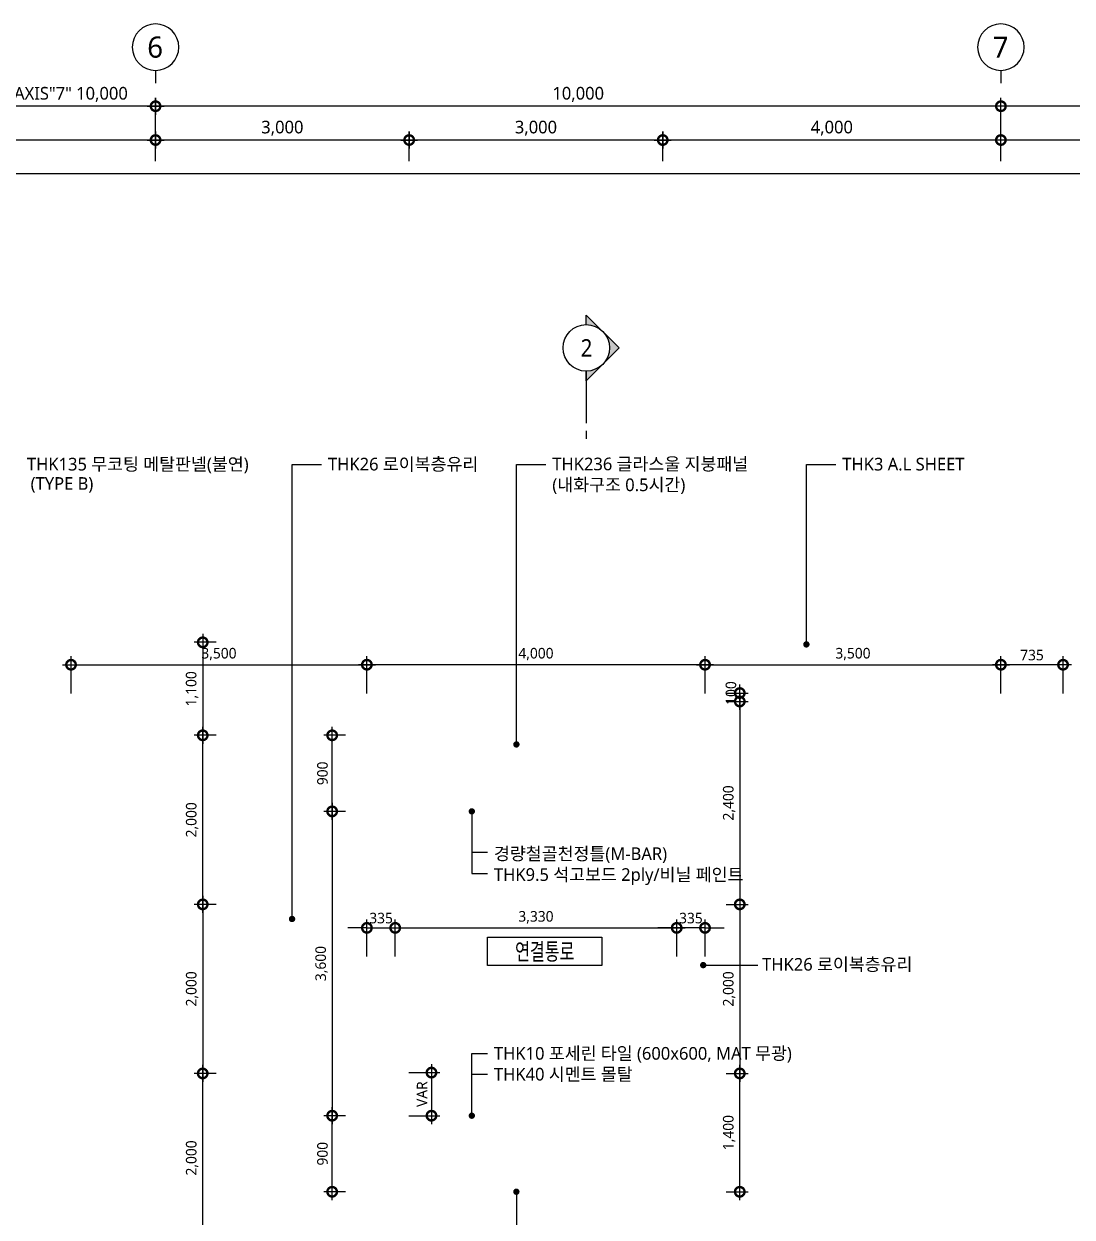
# Model space of a CAD drawing. Header units: millimetres. Extents: x 2568 to 292571, y 1285 to 27671.
# Drawn here: x 89398 to 101799, y 13555 to 27671 of the extents above; entities that cross this region are included whole.
import ezdxf
from ezdxf import colors
from ezdxf.entities.mleader import LeaderData, LeaderLine
from ezdxf.enums import TextEntityAlignment as Align
from ezdxf.math import Vec2, Vec3

# ---------------------------------------------------------------- set-up
doc = ezdxf.new("R2010")
doc.units = ezdxf.units.MM
doc.header["$LTSCALE"] = 200
doc.layers.get('DEFPOINTS').update_dxf_attribs({"color": 137})
for name, color, linetype in [('A-dim', 7, 'Continuous'), ('DIM', 7, 'Continuous'), ('DIM-INT', 7, 'Continuous'), ('SYM-LEAD', 6, 'Continuous'), ('TAG', 6, 'Continuous'), ('TEXT', 3, 'Continuous'), ('TEXT-NOTE', 6, 'Continuous')]:
    doc.layers.add(name, color=color, linetype=linetype)
doc.layers.add('NOPLOT', color=191, linetype='Continuous', plot=False)
doc.styles.add('$0$스타일1', font='malgun.ttf')
doc.styles.add('ARIALB', font='malgun.ttf')
doc.styles.add('T1', font='malgun.ttf')
doc.styles.add('TEXT', font='malgun.ttf')
doc.styles.add('맑은고딕', font='malgun.ttf')
doc.styles.add('스타일1', font='malgun.ttf')
doc.dimstyles.new('CJA', dxfattribs={"dimscale": 300, "dimtxt": 2.7, "dimasz": 1, "dimexe": 2, "dimexo": 3, "dimgap": 1, "dimtad": 1, "dimdec": 0, "dimzin": 1, "dimdsep": 46, "dimlunit": 6, "dimtxsty": '$0$스타일1', "dimblk": 'CJDOT', "dimcen": 0.09, "dimdle": 1, "dimclrd": 256, "dimclre": 256, "dimclrt": 3, "dimadec": 0, "dimazin": 0, "dimtfac": 1, "dimtdec": 0, "dimtix": 1, "dimtmove": 2, "dimatfit": 3, "dimldrblk": 'CJDOT', "dimfxl": 1, "dimtolj": 1, "dimtzin": 1, "dimarcsym": 0})
doc.dimstyles.new('DIM-QD 1', dxfattribs={"dimtxt": 3, "dimasz": 1.5, "dimexe": 1, "dimexo": 0, "dimgap": 1, "dimtad": 1, "dimdec": 3, "dimdsep": 46, "dimlunit": 6, "dimtxsty": '스타일1', "dimblk1": 'ARCHTICK', "dimblk2": 'ARCHTICK', "dimsah": 1, "dimcen": 0, "dimclrd": 256, "dimclre": 256, "dimclrt": 3, "dimazin": 2, "dimtfac": 1, "dimtdec": 3, "dimtix": 1, "dimtmove": 2, "dimatfit": 3, "dimldrblk": 'ARCHTICK', "dimfxl": 1, "dimtolj": 1, "dimtzin": 0, "dimarcsym": 0})
doc.dimstyles.new('GAUN-50', dxfattribs={"dimscale": 50, "dimtxt": 3, "dimasz": 1, "dimexe": 2, "dimexo": 3, "dimgap": 1, "dimtad": 1, "dimdec": 0, "dimzin": 1, "dimdsep": 46, "dimlunit": 6, "dimtxsty": '스타일1', "dimblk": 'GAUN-DOT', "dimcen": -2, "dimdle": 2, "dimclrd": 256, "dimclre": 256, "dimclrt": 3, "dimadec": 0, "dimazin": 0, "dimtfac": 1, "dimtdec": 0, "dimtix": 1, "dimtmove": 2, "dimatfit": 3, "dimldrblk": 'DOTSMALL', "dimfxl": 1, "dimtolj": 1, "dimtzin": 1, "dimarcsym": 0})

# ---------------------------------------------------------------- blocks, each defined once
blk = doc.blocks.new('bu-v')
at = {"layer": 'TAG', "ltscale": 0.2}
blk.add_line((0, 3), (0, 0), dxfattribs=at)
blk.add_circle((0, 8.5), 5.5, dxfattribs=at)
at = {"layer": 'TAG', "color": 3, "style": 'ARIALB'}
blk.add_attdef('1', text='', height=5, dxfattribs=at).set_placement((0, 8.5), align=Align.MIDDLE_CENTER)
blk = doc.blocks.new('GAUN-DOT')
at = {"linetype": 'ByBlock'}
for p, q in [((2, 0), (-2, 0)), ((0, -2), (0, 2))]:
    blk.add_line(p, q, dxfattribs=at)
at = {"const_width": 2.25}
blk.add_lwpolyline([(0, 0.28125, 1), (0, -0.28125, 1)], format="xyb", close=True, dxfattribs=at)
blk = doc.blocks.new('*D67')
at = {"layer": 'DEFPOINTS', "color": 0, "transparency": 16777216}
for p in [(90956, 26697), (90956, 25897), (100956, 25897)]:
    blk.add_point(p, dxfattribs=at)
at = {"layer": 'DIM', "lineweight": -2, "transparency": 16777216}
for p, q in [((90956, 26047), (90956, 26797)), ((100906, 26697), (91006, 26697)), ((100956, 26047), (100956, 26797))]:
    blk.add_line(p, q, dxfattribs=at)
at = {"layer": 'DIM', "lineweight": -2, "transparency": 16777216, "xscale": 50, "yscale": 50, "zscale": 50, "rotation": 180}
blk.add_blockref('GAUN-DOT', (90956, 26697), dxfattribs=at)
at = {"layer": 'DIM', "lineweight": -2, "transparency": 16777216, "xscale": 50, "yscale": 50, "zscale": 50}
blk.add_blockref('GAUN-DOT', (100956, 26697), dxfattribs=at)
at = {"layer": 'DIM', "color": 3, "transparency": 16777216, "insert": (95956, 26837), "char_height": 150, "attachment_point": 5, "style": '스타일1'}
blk.add_mtext('\\A1;10,000', dxfattribs=at)
blk = doc.blocks.new('_DotSmall')
at = {"color": 0, "linetype": 'ByBlock', "const_width": 0.5}
blk.add_lwpolyline([(-0.0625, 0, 1), (0.0625, 0, 1)], format="xyb", close=True, dxfattribs=at)
blk = doc.blocks.new('*U388')
at = {"linetype": 'ByBlock', "lineweight": -2}
h = blk.add_hatch(color=0, dxfattribs=at)
h.paths.add_polyline_path([(0, 300, 0.198912), (-212, 212), (0, 424)])
h.paths.add_polyline_path([(-212, -212), (-424, 0), (-212, 212, 0.414214)])
h.paths.add_polyline_path([(-212, -212, 0.198912), (0, -300), (0, -424)])
at = {"color": 0, "linetype": 'ByBlock', "lineweight": -2}
blk.add_lwpolyline([(0, 300, 1), (0, -300, 1), (0, 300), (0, 424), (-424, 0), (0, -424), (0, -300), (0, -424)], format="xyb", dxfattribs=at)
for points in [[(0, -300), (0, -972)], [(0, -1072), (0, -1172)]]:
    blk.add_lwpolyline(points, dxfattribs=at)
at = {"color": 6, "style": 'TEXT', "width": 0.9}
blk.add_attdef('상세번호', text='', height=225, dxfattribs=at).set_placement((0, 0), align=Align.MIDDLE_CENTER)
blk = doc.blocks.new('room-1')
at = {"layer": 'TEXT-NOTE', "color": 6}
for p, q in [((0, 5), (20.29, 5)), ((0, 0), (0, 5)), ((20.29, 5), (20.29, 0)), ((20.29, 0), (0, 0))]:
    blk.add_line(p, q, dxfattribs=at)
at = {"layer": 'TEXT-NOTE', "color": 3, "style": '스타일1'}
blk.add_attdef('실명', text='', height=3, dxfattribs=at).set_placement((10.15, 2.59), align=Align.MIDDLE)
blk = doc.blocks.new('*D144')
at = {"layer": 'DEFPOINTS', "color": 0, "transparency": 16777216}
for p in [(100956, 20090), (97456, 19600), (100956, 19600)]:
    blk.add_point(p, dxfattribs=at)
at = {"layer": 'DIM-INT', "color": 7, "lineweight": -2, "transparency": 16777216}
for p, q in [((97456, 19750), (97456, 20190)), ((100956, 19750), (100956, 20190)), ((97356, 20090), (101056, 20090))]:
    blk.add_line(p, q, dxfattribs=at)
at = {"layer": 'DIM-INT', "color": 7, "lineweight": -2, "transparency": 16777216, "xscale": 225, "yscale": 225, "zscale": 225, "rotation": 180}
blk.add_blockref('_DotSmall', (97456, 20090), dxfattribs=at)
at = {"layer": 'DIM-INT', "color": 7, "lineweight": -2, "transparency": 16777216, "xscale": 225, "yscale": 225, "zscale": 225}
blk.add_blockref('_DotSmall', (100956, 20090), dxfattribs=at)
at = {"layer": 'DIM-INT', "color": 3, "transparency": 16777216, "insert": (99206, 20215), "char_height": 125, "attachment_point": 5, "style": '스타일1'}
blk.add_mtext('\\A1;3,500', dxfattribs=at)
blk = doc.blocks.new('CJDOT')
blk.add_line((-2, 0), (2, 0))
at = {"const_width": 0.5}
blk.add_lwpolyline([(-0.25, 0, 1), (0.25, 0, 1)], format="xyb", close=True, dxfattribs=at)
blk = doc.blocks.new('*D145')
at = {"layer": 'DEFPOINTS', "color": 0, "transparency": 16777216}
for p in [(93456, 20090), (93456, 19600), (97456, 19600)]:
    blk.add_point(p, dxfattribs=at)
at = {"layer": 'DIM-INT', "color": 7, "lineweight": -2, "transparency": 16777216}
for p, q in [((93456, 19750), (93456, 20190)), ((97456, 19750), (97456, 20190)), ((97556, 20090), (93356, 20090))]:
    blk.add_line(p, q, dxfattribs=at)
at = {"layer": 'DIM-INT', "color": 7, "lineweight": -2, "transparency": 16777216, "xscale": 225, "yscale": 225, "zscale": 225, "rotation": 180}
blk.add_blockref('_DotSmall', (93456, 20090), dxfattribs=at)
at = {"layer": 'DIM-INT', "color": 7, "lineweight": -2, "transparency": 16777216, "xscale": 225, "yscale": 225, "zscale": 225}
blk.add_blockref('_DotSmall', (97456, 20090), dxfattribs=at)
at = {"layer": 'DIM-INT', "color": 3, "transparency": 16777216, "insert": (95456, 20215), "char_height": 125, "attachment_point": 5, "style": '스타일1'}
blk.add_mtext('\\A1;4,000', dxfattribs=at)
blk = doc.blocks.new('_ARCHTICK')
at = {"color": 0, "linetype": 'ByBlock', "const_width": 0.15}
blk.add_lwpolyline([(-0.5, -0.5), (0.5, 0.5)], dxfattribs=at)
blk = doc.blocks.new('*D146')
at = {"layer": 'DEFPOINTS', "color": 0, "transparency": 16777216}
for p in [(93354, 18355), (93045, 14755), (93354, 14755)]:
    blk.add_point(p, dxfattribs=at)
at = {"layer": 'DIM-INT', "color": 7, "lineweight": -2, "transparency": 16777216}
for p, q in [((93204, 18355), (92945, 18355)), ((93045, 18455), (93045, 14655)), ((93204, 14755), (92945, 14755))]:
    blk.add_line(p, q, dxfattribs=at)
at = {"layer": 'DIM-INT', "color": 7, "lineweight": -2, "transparency": 16777216, "xscale": 225, "yscale": 225, "zscale": 225}
for p, rotation in [((93045, 18355), 90), ((93045, 14755), 270)]:
    blk.add_blockref('_DotSmall', p, dxfattribs=dict(at, rotation=rotation))
at = {"layer": 'DIM-INT', "color": 3, "transparency": 16777216, "insert": (92920, 16555), "char_height": 125, "attachment_point": 5, "rotation": 90, "style": '스타일1'}
blk.add_mtext('\\A1;3,600', dxfattribs=at)
blk = doc.blocks.new('*D147')
at = {"layer": 'DEFPOINTS', "color": 0, "transparency": 16777216}
for p in [(93045, 14755), (93354, 14755), (93354, 13855)]:
    blk.add_point(p, dxfattribs=at)
at = {"layer": 'DIM-INT', "color": 7, "lineweight": -2, "transparency": 16777216}
for p, q in [((93045, 13755), (93045, 14855)), ((93204, 14755), (92945, 14755)), ((93204, 13855), (92945, 13855))]:
    blk.add_line(p, q, dxfattribs=at)
at = {"layer": 'DIM-INT', "color": 7, "lineweight": -2, "transparency": 16777216, "xscale": 225, "yscale": 225, "zscale": 225}
for p, rotation in [((93045, 14755), 90), ((93045, 13855), 270)]:
    blk.add_blockref('_DotSmall', p, dxfattribs=dict(at, rotation=rotation))
at = {"layer": 'DIM-INT', "color": 3, "transparency": 16777216, "insert": (92931, 14305), "char_height": 125, "attachment_point": 5, "rotation": 90, "style": '스타일1'}
blk.add_mtext('\\A1;900', dxfattribs=at)
blk = doc.blocks.new('*D148')
at = {"layer": 'DEFPOINTS', "color": 0, "transparency": 16777216}
for p in [(93045, 19255), (93354, 19255), (93354, 18355)]:
    blk.add_point(p, dxfattribs=at)
at = {"layer": 'DIM-INT', "color": 7, "lineweight": -2, "transparency": 16777216}
for p, q in [((93045, 18255), (93045, 19355)), ((93204, 19255), (92945, 19255)), ((93204, 18355), (92945, 18355))]:
    blk.add_line(p, q, dxfattribs=at)
at = {"layer": 'DIM-INT', "color": 7, "lineweight": -2, "transparency": 16777216, "xscale": 225, "yscale": 225, "zscale": 225}
for p, rotation in [((93045, 19255), 90), ((93045, 18355), 270)]:
    blk.add_blockref('_DotSmall', p, dxfattribs=dict(at, rotation=rotation))
at = {"layer": 'DIM-INT', "color": 3, "transparency": 16777216, "insert": (92931, 18805), "char_height": 125, "attachment_point": 5, "rotation": 90, "style": '스타일1'}
blk.add_mtext('\\A1;900', dxfattribs=at)
blk = doc.blocks.new('*D149')
at = {"layer": 'DEFPOINTS', "color": 0, "transparency": 16777216}
for p in [(97121, 16977), (93791, 16487), (97121, 16487)]:
    blk.add_point(p, dxfattribs=at)
at = {"layer": 'DIM-INT', "color": 7, "lineweight": -2, "transparency": 16777216}
for p, q in [((93691, 16977), (97221, 16977)), ((93791, 16637), (93791, 17077)), ((97121, 16637), (97121, 17077))]:
    blk.add_line(p, q, dxfattribs=at)
at = {"layer": 'DIM-INT', "color": 7, "lineweight": -2, "transparency": 16777216, "xscale": 225, "yscale": 225, "zscale": 225, "rotation": 180}
blk.add_blockref('_DotSmall', (93791, 16977), dxfattribs=at)
at = {"layer": 'DIM-INT', "color": 7, "lineweight": -2, "transparency": 16777216, "xscale": 225, "yscale": 225, "zscale": 225}
blk.add_blockref('_DotSmall', (97121, 16977), dxfattribs=at)
at = {"layer": 'DIM-INT', "color": 3, "transparency": 16777216, "insert": (95456, 17102), "char_height": 125, "attachment_point": 5, "style": '스타일1'}
blk.add_mtext('\\A1;3,330', dxfattribs=at)
blk = doc.blocks.new('*D150')
at = {"layer": 'DEFPOINTS', "color": 0, "transparency": 16777216}
for p in [(97121, 16977), (97121, 16487), (97456, 16487)]:
    blk.add_point(p, dxfattribs=at)
at = {"layer": 'DIM-INT', "color": 7, "lineweight": -2, "transparency": 16777216}
for p, q in [((97121, 16977), (96896, 16977)), ((97121, 16637), (97121, 17077)), ((97456, 16977), (97121, 16977)), ((97456, 16637), (97456, 17077)), ((97456, 16977), (97681, 16977))]:
    blk.add_line(p, q, dxfattribs=at)
at = {"layer": 'DIM-INT', "color": 7, "lineweight": -2, "transparency": 16777216, "xscale": 225, "yscale": 225, "zscale": 225}
blk.add_blockref('_DotSmall', (97121, 16977), dxfattribs=at)
at = {"layer": 'DIM-INT', "color": 7, "lineweight": -2, "transparency": 16777216, "xscale": 225, "yscale": 225, "zscale": 225, "rotation": 180}
blk.add_blockref('_DotSmall', (97456, 16977), dxfattribs=at)
at = {"layer": 'DIM-INT', "color": 3, "transparency": 16777216, "insert": (97289, 17092), "char_height": 125, "attachment_point": 5, "style": '스타일1'}
blk.add_mtext('\\A1;335', dxfattribs=at)
blk = doc.blocks.new('*D151')
at = {"layer": 'DEFPOINTS', "color": 0, "transparency": 16777216}
for p in [(93791, 16977), (93456, 16487), (93791, 16487)]:
    blk.add_point(p, dxfattribs=at)
at = {"layer": 'DIM-INT', "color": 7, "lineweight": -2, "transparency": 16777216}
for p, q in [((93456, 16977), (93231, 16977)), ((93456, 16637), (93456, 17077)), ((93456, 16977), (93791, 16977)), ((93791, 16637), (93791, 17077)), ((93791, 16977), (94016, 16977))]:
    blk.add_line(p, q, dxfattribs=at)
at = {"layer": 'DIM-INT', "color": 7, "lineweight": -2, "transparency": 16777216, "xscale": 225, "yscale": 225, "zscale": 225}
blk.add_blockref('_DotSmall', (93456, 16977), dxfattribs=at)
at = {"layer": 'DIM-INT', "color": 7, "lineweight": -2, "transparency": 16777216, "xscale": 225, "yscale": 225, "zscale": 225, "rotation": 180}
blk.add_blockref('_DotSmall', (93791, 16977), dxfattribs=at)
at = {"layer": 'DIM-INT', "color": 3, "transparency": 16777216, "insert": (93624, 17092), "char_height": 125, "attachment_point": 5, "style": '스타일1'}
blk.add_mtext('\\A1;335', dxfattribs=at)
blk = doc.blocks.new('_DOT')
at = {"color": 0, "linetype": 'ByBlock'}
blk.add_line((-0.5, 0), (-1, 0), dxfattribs=at)
at = {"color": 0, "linetype": 'ByBlock', "const_width": 0.5}
blk.add_lwpolyline([(-0.25, 0, 1), (0.25, 0, 1)], format="xyb", close=True, dxfattribs=at)
blk = doc.blocks.new('*D152')
at = {"layer": 'DEFPOINTS', "color": 0, "transparency": 16777216}
for p in [(97558, 17255), (97558, 15255), (97867, 15255)]:
    blk.add_point(p, dxfattribs=at)
at = {"layer": 'DIM-INT', "color": 7, "lineweight": -2, "transparency": 16777216}
for p, q in [((97708, 17255), (97967, 17255)), ((97867, 17355), (97867, 15155)), ((97708, 15255), (97967, 15255))]:
    blk.add_line(p, q, dxfattribs=at)
at = {"layer": 'DIM-INT', "color": 7, "lineweight": -2, "transparency": 16777216, "xscale": 225, "yscale": 225, "zscale": 225}
for p, rotation in [((97867, 17255), 90), ((97867, 15255), 270)]:
    blk.add_blockref('_DotSmall', p, dxfattribs=dict(at, rotation=rotation))
at = {"layer": 'DIM-INT', "color": 3, "transparency": 16777216, "insert": (97742, 16255), "char_height": 125, "attachment_point": 5, "rotation": 90, "style": '스타일1'}
blk.add_mtext('\\A1;2,000', dxfattribs=at)
blk = doc.blocks.new('*D153')
at = {"layer": 'DEFPOINTS', "color": 0, "transparency": 16777216}
for p in [(97558, 15255), (97867, 15255), (97558, 13855)]:
    blk.add_point(p, dxfattribs=at)
at = {"layer": 'DIM-INT', "color": 7, "lineweight": -2, "transparency": 16777216}
for p, q in [((97708, 15255), (97967, 15255)), ((97867, 13755), (97867, 15355)), ((97708, 13855), (97967, 13855))]:
    blk.add_line(p, q, dxfattribs=at)
at = {"layer": 'DIM-INT', "color": 7, "lineweight": -2, "transparency": 16777216, "xscale": 225, "yscale": 225, "zscale": 225}
for p, rotation in [((97867, 15255), 90), ((97867, 13855), 270)]:
    blk.add_blockref('_DotSmall', p, dxfattribs=dict(at, rotation=rotation))
at = {"layer": 'DIM-INT', "color": 3, "transparency": 16777216, "insert": (97742, 14555), "char_height": 125, "attachment_point": 5, "rotation": 90, "style": '스타일1'}
blk.add_mtext('\\A1;1,400', dxfattribs=at)
blk = doc.blocks.new('*D154')
at = {"layer": 'DEFPOINTS', "color": 0, "transparency": 16777216}
for p in [(97558, 19655), (97558, 17255), (97867, 17255)]:
    blk.add_point(p, dxfattribs=at)
at = {"layer": 'DIM-INT', "color": 7, "lineweight": -2, "transparency": 16777216}
for p, q in [((97708, 19655), (97967, 19655)), ((97867, 19755), (97867, 17155)), ((97708, 17255), (97967, 17255))]:
    blk.add_line(p, q, dxfattribs=at)
at = {"layer": 'DIM-INT', "color": 7, "lineweight": -2, "transparency": 16777216, "xscale": 225, "yscale": 225, "zscale": 225}
for p, rotation in [((97867, 19655), 90), ((97867, 17255), 270)]:
    blk.add_blockref('_DotSmall', p, dxfattribs=dict(at, rotation=rotation))
at = {"layer": 'DIM-INT', "color": 3, "transparency": 16777216, "insert": (97742, 18455), "char_height": 125, "attachment_point": 5, "rotation": 90, "style": '스타일1'}
blk.add_mtext('\\A1;2,400', dxfattribs=at)
blk = doc.blocks.new('*D155')
at = {"layer": 'DEFPOINTS', "color": 0, "transparency": 16777216}
for p in [(100956, 20090), (100956, 19600), (101691, 19600)]:
    blk.add_point(p, dxfattribs=at)
at = {"layer": 'DIM-INT', "color": 7, "lineweight": -2, "transparency": 16777216}
for p, q in [((100956, 19750), (100956, 20190)), ((101691, 19750), (101691, 20190)), ((101791, 20090), (100856, 20090))]:
    blk.add_line(p, q, dxfattribs=at)
at = {"layer": 'DIM-INT', "color": 7, "lineweight": -2, "transparency": 16777216, "xscale": 225, "yscale": 225, "zscale": 225, "rotation": 180}
blk.add_blockref('_DotSmall', (100956, 20090), dxfattribs=at)
at = {"layer": 'DIM-INT', "color": 7, "lineweight": -2, "transparency": 16777216, "xscale": 225, "yscale": 225, "zscale": 225}
blk.add_blockref('_DotSmall', (101691, 20090), dxfattribs=at)
at = {"layer": 'DIM-INT', "color": 3, "transparency": 16777216, "insert": (101324, 20204), "char_height": 125, "attachment_point": 5, "style": '스타일1'}
blk.add_mtext('\\A1;735', dxfattribs=at)
blk = doc.blocks.new('*D175')
at = {"layer": 'DEFPOINTS', "color": 0, "transparency": 16777216}
for p in [(91514, 19255), (91823, 19255), (91823, 17255)]:
    blk.add_point(p, dxfattribs=at)
at = {"layer": 'DIM-INT', "color": 7, "lineweight": -2, "transparency": 16777216}
for p, q in [((91514, 17155), (91514, 19355)), ((91673, 19255), (91414, 19255)), ((91673, 17255), (91414, 17255))]:
    blk.add_line(p, q, dxfattribs=at)
at = {"layer": 'DIM-INT', "color": 7, "lineweight": -2, "transparency": 16777216, "xscale": 225, "yscale": 225, "zscale": 225}
for p, rotation in [((91514, 19255), 90), ((91514, 17255), 270)]:
    blk.add_blockref('_DotSmall', p, dxfattribs=dict(at, rotation=rotation))
at = {"layer": 'DIM-INT', "color": 3, "transparency": 16777216, "insert": (91389, 18255), "char_height": 125, "attachment_point": 5, "rotation": 90, "style": '스타일1'}
blk.add_mtext('\\A1;2,000', dxfattribs=at)
blk = doc.blocks.new('*D176')
at = {"layer": 'DEFPOINTS', "color": 0, "transparency": 16777216}
for p in [(91823, 17255), (91514, 15255), (91823, 15255)]:
    blk.add_point(p, dxfattribs=at)
at = {"layer": 'DIM-INT', "color": 7, "lineweight": -2, "transparency": 16777216}
for p, q in [((91673, 17255), (91414, 17255)), ((91514, 17355), (91514, 15155)), ((91673, 15255), (91414, 15255))]:
    blk.add_line(p, q, dxfattribs=at)
at = {"layer": 'DIM-INT', "color": 7, "lineweight": -2, "transparency": 16777216, "xscale": 225, "yscale": 225, "zscale": 225}
for p, rotation in [((91514, 17255), 90), ((91514, 15255), 270)]:
    blk.add_blockref('_DotSmall', p, dxfattribs=dict(at, rotation=rotation))
at = {"layer": 'DIM-INT', "color": 3, "transparency": 16777216, "insert": (91389, 16255), "char_height": 125, "attachment_point": 5, "rotation": 90, "style": '스타일1'}
blk.add_mtext('\\A1;2,000', dxfattribs=at)
blk = doc.blocks.new('*D177')
at = {"layer": 'DEFPOINTS', "color": 0, "transparency": 16777216}
for p in [(91514, 15255), (91823, 15255), (91823, 13255)]:
    blk.add_point(p, dxfattribs=at)
at = {"layer": 'DIM-INT', "color": 7, "lineweight": -2, "transparency": 16777216}
for p, q in [((91673, 15255), (91414, 15255)), ((91514, 13155), (91514, 15355)), ((91673, 13255), (91414, 13255))]:
    blk.add_line(p, q, dxfattribs=at)
at = {"layer": 'DIM-INT', "color": 7, "lineweight": -2, "transparency": 16777216, "xscale": 225, "yscale": 225, "zscale": 225}
for p, rotation in [((91514, 15255), 90), ((91514, 13255), 270)]:
    blk.add_blockref('_DotSmall', p, dxfattribs=dict(at, rotation=rotation))
at = {"layer": 'DIM-INT', "color": 3, "transparency": 16777216, "insert": (91389, 14255), "char_height": 125, "attachment_point": 5, "rotation": 90, "style": '스타일1'}
blk.add_mtext('\\A1;2,000', dxfattribs=at)
blk = doc.blocks.new('*D179')
at = {"layer": 'DEFPOINTS', "color": 0, "transparency": 16777216}
for p in [(91823, 20355), (91514, 19255), (91823, 19255)]:
    blk.add_point(p, dxfattribs=at)
at = {"layer": 'DIM-INT', "color": 7, "lineweight": -2, "transparency": 16777216}
for p, q in [((91673, 20355), (91414, 20355)), ((91514, 20455), (91514, 19155)), ((91673, 19255), (91414, 19255))]:
    blk.add_line(p, q, dxfattribs=at)
at = {"layer": 'DIM-INT', "color": 7, "lineweight": -2, "transparency": 16777216, "xscale": 225, "yscale": 225, "zscale": 225}
for p, rotation in [((91514, 20355), 90), ((91514, 19255), 270)]:
    blk.add_blockref('_DotSmall', p, dxfattribs=dict(at, rotation=rotation))
at = {"layer": 'DIM-INT', "color": 3, "transparency": 16777216, "insert": (91388, 19805), "char_height": 125, "attachment_point": 5, "rotation": 90, "style": '스타일1'}
blk.add_mtext('\\A1;1,100', dxfattribs=at)
blk = doc.blocks.new('*D202')
at = {"layer": 'DEFPOINTS', "color": 0, "transparency": 16777216}
for p in [(93456, 20090), (89956, 19600), (93456, 19600)]:
    blk.add_point(p, dxfattribs=at)
at = {"layer": 'DIM-INT', "color": 7, "lineweight": -2, "transparency": 16777216}
for p, q in [((89956, 19750), (89956, 20190)), ((93456, 19750), (93456, 20190)), ((89856, 20090), (93556, 20090))]:
    blk.add_line(p, q, dxfattribs=at)
at = {"layer": 'DIM-INT', "color": 7, "lineweight": -2, "transparency": 16777216, "xscale": 225, "yscale": 225, "zscale": 225, "rotation": 180}
blk.add_blockref('_DotSmall', (89956, 20090), dxfattribs=at)
at = {"layer": 'DIM-INT', "color": 7, "lineweight": -2, "transparency": 16777216, "xscale": 225, "yscale": 225, "zscale": 225}
blk.add_blockref('_DotSmall', (93456, 20090), dxfattribs=at)
at = {"layer": 'DIM-INT', "color": 3, "transparency": 16777216, "insert": (91706, 20215), "char_height": 125, "attachment_point": 5, "style": '스타일1'}
blk.add_mtext('\\A1;3,500', dxfattribs=at)
blk = doc.blocks.new('*D389')
at = {"layer": 'DEFPOINTS', "color": 0, "transparency": 16777216}
for p in [(93801, 15265), (93801, 14755), (94220, 14755)]:
    blk.add_point(p, dxfattribs=at)
at = {"layer": 'DIM-INT', "color": 7, "lineweight": -2, "transparency": 16777216}
for p, q in [((93951, 15265), (94320, 15265)), ((94220, 15365), (94220, 14655)), ((93951, 14755), (94320, 14755))]:
    blk.add_line(p, q, dxfattribs=at)
at = {"layer": 'DIM-INT', "color": 7, "lineweight": -2, "transparency": 16777216, "xscale": 225, "yscale": 225, "zscale": 225}
for p, rotation in [((94220, 15265), 90), ((94220, 14755), 270)]:
    blk.add_blockref('_DotSmall', p, dxfattribs=dict(at, rotation=rotation))
at = {"layer": 'DIM-INT', "color": 3, "transparency": 16777216, "insert": (94108, 15010), "char_height": 125, "attachment_point": 5, "rotation": 90, "style": '스타일1'}
blk.add_mtext('\\A1;VAR', dxfattribs=at)
blk = doc.blocks.new('*D404')
at = {"layer": 'DEFPOINTS', "color": 0, "transparency": 16777216}
for p in [(97558, 19755), (97558, 19655), (97867, 19755)]:
    blk.add_point(p, dxfattribs=at)
at = {"layer": 'DIM-INT', "color": 7, "lineweight": -2, "transparency": 16777216}
for p, q in [((97867, 19555), (97867, 19855)), ((97708, 19755), (97967, 19755)), ((97708, 19655), (97967, 19655))]:
    blk.add_line(p, q, dxfattribs=at)
at = {"layer": 'DIM-INT', "color": 7, "lineweight": -2, "transparency": 16777216, "xscale": 225, "yscale": 225, "zscale": 225}
for p, rotation in [((97867, 19755), 90), ((97867, 19655), 270)]:
    blk.add_blockref('_DotSmall', p, dxfattribs=dict(at, rotation=rotation))
at = {"layer": 'DIM-INT', "color": 3, "transparency": 16777216, "insert": (97763, 19755), "char_height": 125, "attachment_point": 5, "rotation": 90, "style": '스타일1'}
blk.add_mtext('\\A1;100', dxfattribs=at)
blk = doc.blocks.new('*D412')
at = {"layer": 'DEFPOINTS', "color": 0, "transparency": 16777216}
for p in [(90956, 26297), (90956, 25897), (93956, 25897)]:
    blk.add_point(p, dxfattribs=at)
at = {"layer": 'DIM', "lineweight": -2, "transparency": 16777216}
for p, q in [((90956, 26047), (90956, 26397)), ((93906, 26297), (91006, 26297)), ((93956, 26047), (93956, 26397))]:
    blk.add_line(p, q, dxfattribs=at)
at = {"layer": 'DIM', "lineweight": -2, "transparency": 16777216, "xscale": 50, "yscale": 50, "zscale": 50, "rotation": 180}
blk.add_blockref('GAUN-DOT', (90956, 26297), dxfattribs=at)
at = {"layer": 'DIM', "lineweight": -2, "transparency": 16777216, "xscale": 50, "yscale": 50, "zscale": 50}
blk.add_blockref('GAUN-DOT', (93956, 26297), dxfattribs=at)
at = {"layer": 'DIM', "color": 3, "transparency": 16777216, "insert": (92456, 26437), "char_height": 150, "attachment_point": 5, "style": '스타일1'}
blk.add_mtext('\\A1;3,000', dxfattribs=at)
blk = doc.blocks.new('*D413')
at = {"layer": 'DEFPOINTS', "color": 0, "transparency": 16777216}
for p in [(93956, 26297), (93956, 25897), (96956, 25897)]:
    blk.add_point(p, dxfattribs=at)
at = {"layer": 'DIM', "lineweight": -2, "transparency": 16777216}
for p, q in [((93956, 26047), (93956, 26397)), ((96906, 26297), (94006, 26297)), ((96956, 26047), (96956, 26397))]:
    blk.add_line(p, q, dxfattribs=at)
at = {"layer": 'DIM', "lineweight": -2, "transparency": 16777216, "xscale": 50, "yscale": 50, "zscale": 50, "rotation": 180}
blk.add_blockref('GAUN-DOT', (93956, 26297), dxfattribs=at)
at = {"layer": 'DIM', "lineweight": -2, "transparency": 16777216, "xscale": 50, "yscale": 50, "zscale": 50}
blk.add_blockref('GAUN-DOT', (96956, 26297), dxfattribs=at)
at = {"layer": 'DIM', "color": 3, "transparency": 16777216, "insert": (95456, 26437), "char_height": 150, "attachment_point": 5, "style": '스타일1'}
blk.add_mtext('\\A1;3,000', dxfattribs=at)
blk = doc.blocks.new('*D414')
at = {"layer": 'DEFPOINTS', "color": 0, "transparency": 16777216}
for p in [(96956, 26297), (96956, 25897), (100956, 25897)]:
    blk.add_point(p, dxfattribs=at)
at = {"layer": 'DIM', "lineweight": -2, "transparency": 16777216}
for p, q in [((96956, 26047), (96956, 26397)), ((100906, 26297), (97006, 26297)), ((100956, 26047), (100956, 26397))]:
    blk.add_line(p, q, dxfattribs=at)
at = {"layer": 'DIM', "lineweight": -2, "transparency": 16777216, "xscale": 50, "yscale": 50, "zscale": 50, "rotation": 180}
blk.add_blockref('GAUN-DOT', (96956, 26297), dxfattribs=at)
at = {"layer": 'DIM', "lineweight": -2, "transparency": 16777216, "xscale": 50, "yscale": 50, "zscale": 50}
blk.add_blockref('GAUN-DOT', (100956, 26297), dxfattribs=at)
at = {"layer": 'DIM', "color": 3, "transparency": 16777216, "insert": (98956, 26437), "char_height": 150, "attachment_point": 5, "style": '스타일1'}
blk.add_mtext('\\A1;4,000', dxfattribs=at)

msp = doc.modelspace()

# ---------------------------------------------------------------- linework, layer by layer
at = {"layer": 'A-dim', "ltscale": 30}
msp.add_lwpolyline([(90956.2, 26696.5), (88537.7, 26696.5), (88587.7, 26783.1), (88609.3, 26770.6), (88566.5, 26696.5), (88609.3, 26622.4), (88587.7, 26609.9), (88537.7, 26696.5)], dxfattribs=at)
at = {"layer": 'NOPLOT'}
for points in [[(87929.6, 2455.2), (107363, 2455.2), (107363, 26696.5), (87929.6, 26696.5)], [(88329.6, 2855.2), (106963, 2855.2), (106963, 26296.5), (88329.6, 26296.5)], [(88729.6, 3255.2), (106563, 3255.2), (106563, 25896.5), (88729.6, 25896.5)]]:
    msp.add_lwpolyline(points, close=True, dxfattribs=at)
at = {"layer": 'SYM-LEAD'}
for p, q in [((94884.2, 17868.6), (94697, 17868.6)), ((94884.2, 15241.7), (94697, 15241.7))]:
    msp.add_line(p, q, dxfattribs=at)

# ---------------------------------------------------------------- block references
at = {"layer": 'TAG'}
ref = msp.add_blockref('bu-v', (90956.2, 26971.2), dxfattribs=dict(at, xscale=-50.00000000000169, yscale=50.00000000000169, zscale=50.00000000000169))
ref.add_attrib('1', '6', dxfattribs={"color": 3, "height": 250, "style": '맑은고딕'}).set_placement((90951.3, 27396.2), align=Align.MIDDLE_CENTER)
ref = msp.add_blockref('bu-v', (100956.2, 26971.2), dxfattribs=dict(at, xscale=-50.00000000000169, yscale=50.00000000000169, zscale=50.00000000000169))
ref.add_attrib('1', '7', dxfattribs={"color": 3, "height": 250, "style": '맑은고딕'}).set_placement((100952.8, 27396.2), align=Align.MIDDLE_CENTER)
ref = msp.add_blockref('*U388', (96051.3, 23837.8), dxfattribs=dict(at, xscale=-0.916666666670472, yscale=0.916666666670472, zscale=0.916666666670472))
ref.add_attrib('상세번호', '2', dxfattribs={"layer": '0', "color": 6, "height": 206.3, "style": 'TEXT', "width": 0.9}).set_placement((96054.2, 23837.8), align=Align.MIDDLE_CENTER)
at = {"layer": 'TEXT-NOTE'}
ref = msp.add_blockref('room-1', (94883.3, 16533.2), dxfattribs=dict(at, xscale=66.66666660016777, yscale=66.66666660016777, zscale=66.66666660016777))
ref.add_attrib('실명', '연결통로', dxfattribs={"color": 3, "height": 200, "style": '스타일1', "width": 0.7}).set_placement((95559.8, 16699.8), align=Align.MIDDLE)

# ---------------------------------------------------------------- texts
at = {"layer": 'A-dim', "color": 3, "style": 'T1'}
msp.add_text('TO AXIS"7" 10,000', height=150, dxfattribs=at).set_placement((88970, 26775.1))
at = {"layer": 'TEXT', "color": 3, "style": '스타일1'}
for s, p in [('THK135 무코팅 메탈판넬(불연)', (89434.8, 22387.9)), ('THK26 로이복층유리', (92995.9, 22387.9)), ('THK236 글라스울 지붕패널', (95649.6, 22389.8)), ('THK3 A.L SHEET', (99080.1, 22387.9)), ('(TYPE B)', (89478.5, 22159)), ('(내화구조 0.5시간)', (95649.6, 22143.6)), ('경량철골천정틀(M-BAR)', (94959.2, 17779.5)), ('THK9.5 석고보드 2ply/비닐 페인트', (94959.2, 17532.9)), ('THK10 포세린 타일 (600x600, MAT 무광)', (94959.2, 15417.5)), ('THK40 시멘트 몰탈', (94959.2, 15171))]:
    msp.add_text(s, height=150, dxfattribs=at).set_placement(p)

# ---------------------------------------------------------------- dimensions: what is measured, and where the dimension line sits
at = {"layer": 'DIM'}
for base, p1, p2, picture, middle in [((90956.2, 26696.5), (100956.2, 25896.5), (90956.2, 25896.5), '*D67', (95956.2, 26837)), ((90956.2, 26296.5), (93956.2, 25896.5), (90956.2, 25896.5), '*D412', (92456.2, 26436.6)), ((93956.2, 26296.5), (96956.2, 25896.5), (93956.2, 25896.5), '*D413', (95456.2, 26436.6)), ((96956.2, 26296.5), (100956.2, 25896.5), (96956.2, 25896.5), '*D414', (98956.2, 26436.6))]:
    dim = msp.add_linear_dim(base=base, p1=p1, p2=p2, angle=180, dimstyle='GAUN-50', dxfattribs=at)
    dim.commit()
    dim.dimension.update_dxf_attribs({"geometry": picture, "text_midpoint": middle})
at = {"layer": 'DIM-INT'}
for base, p1, p2, angle, picture, middle in [((91513.8, 19255.2), (91822.6, 20355.2), (91822.6, 19255.2), 270, '*D179', (91388.4, 19805.2)), ((93456.2, 20089.6), (97456.2, 19599.9), (93456.2, 19599.9), 180, '*D145', (95456.2, 20214.6)), ((100956.2, 20089.6), (101691.2, 19599.9), (100956.2, 19599.9), 180, '*D155', (101323.7, 20204.1)), ((97867.1, 17255.2), (97558.3, 19655.2), (97558.3, 17255.2), 270, '*D154', (97742, 18455.2)), ((91513.8, 19255.2), (91822.6, 17255.2), (91822.6, 19255.2), 90, '*D175', (91388.7, 18255.2)), ((93045.3, 19255.2), (93354.1, 18355.2), (93354.1, 19255.2), 90, '*D148', (92930.7, 18805.2)), ((93045.3, 14755.2), (93354.1, 18355.2), (93354.1, 14755.2), 270, '*D146', (92920.3, 16555.2)), ((91513.8, 15255.2), (91822.6, 17255.2), (91822.6, 15255.2), 270, '*D176', (91388.7, 16255.2)), ((97867.1, 15255.2), (97558.3, 17255.2), (97558.3, 15255.2), 270, '*D152', (97742, 16255.2)), ((97121.2, 16976.9), (97456.2, 16487.3), (97121.2, 16487.3), 180, '*D150', (97288.7, 17091.5)), ((91513.8, 15255.2), (91822.6, 13255.2), (91822.6, 15255.2), 90, '*D177', (91388.7, 14255.2)), ((97867.1, 15255.2), (97558.3, 13855.2), (97558.3, 15255.2), 90, '*D153', (97741.7, 14555.2)), ((93045.3, 14755.2), (93354.1, 13855.2), (93354.1, 14755.2), 90, '*D147', (92930.7, 14305.2))]:
    dim = msp.add_linear_dim(base=base, p1=p1, p2=p2, angle=angle, dimstyle='CJA', override={"dimscale": 50, "dimtxt": 2.5, "dimasz": 4.5, "dimtxsty": '스타일1', "dimblk1": 'DotSmall', "dimblk2": 'DotSmall', "dimsah": 1, "dimdle": 2, "dimclrd": 7, "dimclre": 7}, dxfattribs=at)
    dim.commit()
    dim.dimension.update_dxf_attribs({"geometry": picture, "text_midpoint": middle})
for base, p1, p2, picture, middle in [((93456.2, 20089.6), (89956.2, 19599.9), (93456.2, 19599.9), '*D202', (91706.2, 20214.6)), ((100956.2, 20089.6), (97456.2, 19599.9), (100956.2, 19599.9), '*D144', (99206.2, 20214.6)), ((93791.2, 16976.9), (93456.2, 16487.3), (93791.2, 16487.3), '*D151', (93623.7, 17091.5)), ((97121.2, 16976.9), (93791.2, 16487.3), (97121.2, 16487.3), '*D149', (95456.2, 17102))]:
    dim = msp.add_linear_dim(base=base, p1=p1, p2=p2, dimstyle='CJA', override={"dimscale": 50, "dimtxt": 2.5, "dimasz": 4.5, "dimtxsty": '스타일1', "dimblk1": 'DotSmall', "dimblk2": 'DotSmall', "dimsah": 1, "dimdle": 2, "dimclrd": 7, "dimclre": 7}, dxfattribs=at)
    dim.commit()
    dim.dimension.update_dxf_attribs({"geometry": picture, "text_midpoint": middle})
dim = msp.add_linear_dim(base=(97867.1, 19755.2), p1=(97558.3, 19655.2), p2=(97558.3, 19755.2), angle=270, dimstyle='CJA', override={"dimscale": 50, "dimtxt": 2.5, "dimasz": 4.5, "dimtxsty": '스타일1', "dimblk1": 'DotSmall', "dimblk2": 'DotSmall', "dimsah": 1, "dimdle": 2, "dimclrd": 7, "dimclre": 7}, dxfattribs=at)
dim.commit()
dim.dimension.update_dxf_attribs({"geometry": '*D404', "text_midpoint": (97762.7, 19755.2), "dimtype": 160})
dim = msp.add_linear_dim(base=(94220, 14755.2), p1=(93801.2, 15265.2), p2=(93801.2, 14755.2), angle=90, text='VAR', dimstyle='CJA', override={"dimscale": 50, "dimtxt": 2.5, "dimasz": 4.5, "dimtxsty": '스타일1', "dimblk1": 'DotSmall', "dimblk2": 'DotSmall', "dimsah": 1, "dimdle": 2, "dimclrd": 7, "dimclre": 7}, dxfattribs=at)
dim.commit()
dim.dimension.update_dxf_attribs({"geometry": '*D389', "text_midpoint": (94107.5, 15010.2)})

# ---------------------------------------------------------------- leaders
at = {"layer": 'SYM-LEAD'}
for points in [[(92570.9, 17082.2), (92570.9, 22459.5), (92920.9, 22459.5)], [(95224.6, 19147.1), (95224.6, 22459.5), (95574.6, 22459.5)], [(98655.1, 20330.3), (98655.1, 22459.5), (99005.1, 22459.5)], [(94697, 18355.2), (94697, 17618.6), (94884.2, 17618.6)], [(94697, 14755.2), (94697, 15491.7), (94884.2, 15491.7)], [(95224.1, 13855.2), (95224.1, 13118.6), (95574.1, 13118.6)]]:
    msp.add_leader(points, dimstyle='DIM-QD 1', override={"dimscale": 50, "dimasz": 1.5, "dimtad": 0, "dimclrd": 6, "dimldrblk": 'DOT'}, dxfattribs=at)
at = {"layer": 'TAG', "color": 3}
ml = msp.add_multileader_mtext('Standard', dxfattribs=at)
ml.set_content('THK26 로이복층유리', color=3, style='맑은고딕')
ml.set_leader_properties(color=6)
ml.set_arrow_properties(name='DOT')
ml.build(insert=Vec2(0, 0))
ml.multileader.update_dxf_attribs({"dogleg_length": 3, "arrow_head_size": 75})
ctx = ml.context
ctx.base_point, ctx.char_height, ctx.arrow_head_size, ctx.landing_gap_size, ctx.plane_origin = Vec3(98081.6, 16536.4), 150, 75, 50, Vec3(96889, 13172.5)
notes = []
notes.append((ctx, [(1, (1, 1, 0), (97629.3, 16536.4), (1, 0), 452.3, [(0, [(97435, 16536.4)], 0, [])])]))
ctx.mtext.insert, ctx.mtext.flow_direction = Vec3(98131.6, 16620.6), 5
for ctx, leaders in notes:
    for number, flags, end, landing, length, lines in leaders:
        leader = LeaderData()
        leader.index, (leader.has_last_leader_line, leader.has_dogleg_vector, leader.attachment_direction) = number, flags
        leader.last_leader_point, leader.dogleg_vector, leader.dogleg_length = Vec3(end), Vec3(landing), length
        for number, points, colour, breaks in lines:
            line = LeaderLine()
            line.index, line.vertices, line.color, line.breaks = number, Vec3.list(points), colors.encode_raw_color(colour), breaks
            leader.lines.append(line)
        ctx.leaders.append(leader)

doc.saveas('drawing.dxf')
